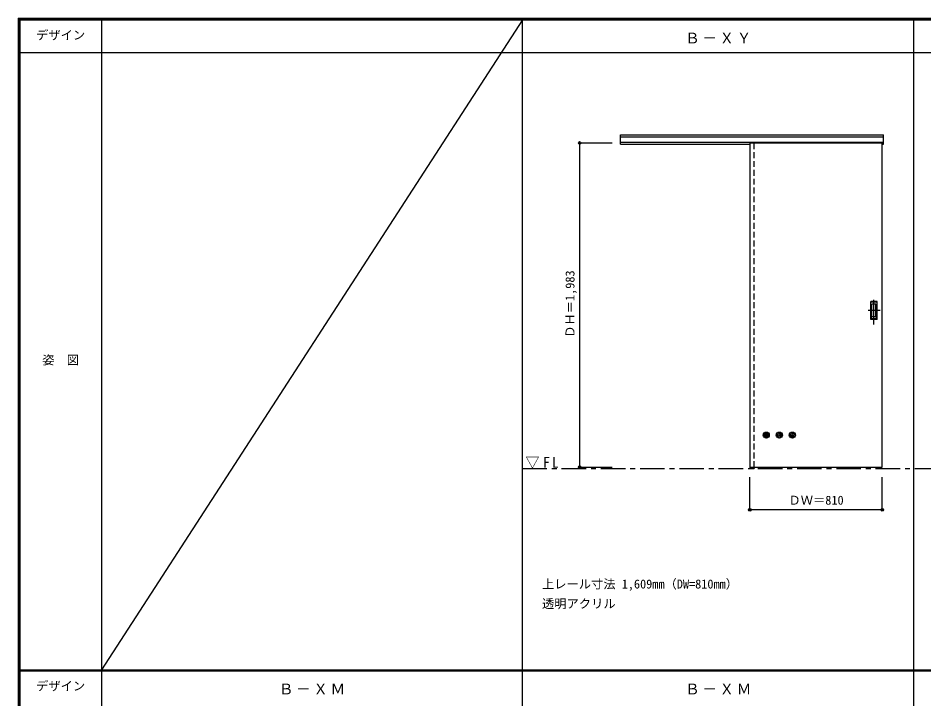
# Model space of a CAD drawing. Units: millimetres, scale not verified. Extents: x -6000 to 5700, y -4307 to 4260.
# Drawn here: x -6000 to -461, y 12 to 4175 of the extents above; entities that cross this region are included whole.
import ezdxf
from ezdxf.enums import TextEntityAlignment as Align

# ---------------------------------------------------------------- set-up
doc = ezdxf.new("R2010")
doc.units = ezdxf.units.MM
doc.header["$LTSCALE"] = 30
doc.header["$PDMODE"] = 32
doc.header["$PDSIZE"] = 15
doc.linetypes.add('CHAIN1', pattern=[8, 5, -1, 1, -1])
doc.linetypes.add('DASHED1', pattern=[1.8, 1.2, -0.6])
for name, color, linetype in [('0-1_通り芯', 7, 'CHAIN1'), ('0-2_扉', 3, 'Continuous'), ('0-3_仕上げ', 3, 'Continuous'), ('0-4_枠', 3, 'Continuous'), ('0-6_引手', 7, 'Continuous'), ('0-A_文字', 7, 'Continuous'), ('0-B_寸法', 4, 'Continuous'), ('0-C_ハッチ', 4, 'DASHED1'), ('F-1_枠', 6, 'Continuous'), ('F-A_文字', 7, 'Continuous')]:
    doc.layers.add(name, color=color, linetype=linetype)
doc.styles.add('ＭＳ ゴシック', font='')
doc.styles.get('ＭＳ ゴシック').set_extended_font_data('MS Gothic')

msp = doc.modelspace()

# ---------------------------------------------------------------- linework, layer by layer
at = {"layer": '0-1_通り芯'}
msp.add_line((-2916, 1420), (5690, 1420), dxfattribs=at)
at = {"layer": '0-2_扉', "color": 4, "linetype": 'DASHED1'}
msp.add_line((-1525, 3412), (-1525, 3408), dxfattribs=at)
at = {"layer": '0-2_扉'}
for q in [(-1525, 1429), (-715, 3412)]:
    msp.add_line((-1525, 3412), q, dxfattribs=at)
msp.add_lwpolyline([(-1525, 1429), (-715, 1429), (-715, 3412)], dxfattribs=at)
at = {"layer": '0-3_仕上げ'}
for centre in [(-1425, 1625.22), (-1345, 1625.22), (-1265, 1625.22)]:
    msp.add_circle(centre, 18.75, dxfattribs=at)
at = {"layer": '0-4_枠'}
for p, q in [((-2316, 3462), (-707, 3462)), ((-2316, 3405), (-2316, 3462)), ((-2316, 3449), (-707, 3449)), ((-2316, 3417), (-707, 3417)), ((-2316, 3405), (-1525, 3405)), ((-1526, 3417), (-1526, 1420)), ((-1498, 3412), (-1498, 3417)), ((-1526, 1420), (-1498, 1420)), ((-1498, 1429), (-1498, 1420))]:
    msp.add_line(p, q, dxfattribs=at)
at = {"layer": '0-4_枠', "color": 4, "linetype": 'DASHED1'}
msp.add_line((-1498, 1429), (-1498, 3412), dxfattribs=at)
at = {"layer": '0-4_枠'}
msp.add_lwpolyline([(-715, 3405), (-707, 3405), (-707, 3462)], dxfattribs=at)
at = {"layer": '0-6_引手'}
for p, q in [((-747, 2441.5), (-785, 2441.5)), ((-785, 2331.5), (-785, 2441.5)), ((-747, 2331.5), (-747, 2441.5)), ((-753.5, 2425.5), (-778.5, 2425.5)), ((-778.5, 2347.5), (-778.5, 2425.5)), ((-753.5, 2347.5), (-753.5, 2425.5)), ((-747, 2331.5), (-785, 2331.5)), ((-753.5, 2347.5), (-778.5, 2347.5))]:
    msp.add_line(p, q, dxfattribs=at)
at = {"layer": '0-6_引手', "linetype": 'DASHED1'}
for p, q in [((-782, 2335.5), (-782, 2437.5)), ((-750, 2335.5), (-782, 2335.5))]:
    msp.add_line(p, q, dxfattribs=at)
at = {"layer": '0-6_引手', "linetype": 'CHAIN1'}
for p, q in [((-766, 2301.27), (-766, 2472.12)), ((-727.93, 2386.5), (-800.44, 2386.5))]:
    msp.add_line(p, q, dxfattribs=at)
at = {"layer": '0-6_引手', "linetype": 'DASHED1'}
msp.add_lwpolyline([(-750, 2335.5), (-750, 2437.5), (-782, 2437.5)], dxfattribs=at)
at = {"layer": '0-B_寸法'}
for p, q in [((-2566, 3412), (-2566, 1429)), ((-2566, 3412), (-2366, 3412)), ((-2566, 1429), (-2366, 1429)), ((-1525, 1168), (-1525, 1368)), ((-715, 1168), (-715, 1368)), ((-715, 1168), (-1525, 1168))]:
    msp.add_line(p, q, dxfattribs=at)
at = {"layer": '0-B_寸法', "color": 7}
for p in [(-2566, 3412), (-2566, 1429), (-1525, 1168), (-715, 1168)]:
    msp.add_point(p, dxfattribs=at)
at = {"layer": '0-C_ハッチ'}
for p, q in [((-1421.04, 1606.89), (-1443.33, 1629.18)), ((-1431.79, 1607.74), (-1442.48, 1618.43)), ((-1414.16, 1609.92), (-1440.3, 1636.05)), ((-1409.31, 1614.96), (-1435.26, 1640.91)), ((-1406.52, 1622.07), (-1428.15, 1643.7)), ((-1408.31, 1633.76), (-1416.46, 1641.91)), ((-1341.04, 1606.89), (-1363.33, 1629.18)), ((-1351.79, 1607.74), (-1362.48, 1618.43)), ((-1334.16, 1609.92), (-1360.3, 1636.05)), ((-1329.31, 1614.96), (-1355.26, 1640.91)), ((-1326.52, 1622.07), (-1348.15, 1643.7)), ((-1328.31, 1633.76), (-1336.46, 1641.91)), ((-1261.04, 1606.89), (-1283.33, 1629.18)), ((-1271.79, 1607.74), (-1282.48, 1618.43)), ((-1254.16, 1609.92), (-1280.3, 1636.05)), ((-1249.31, 1614.96), (-1275.26, 1640.91)), ((-1246.52, 1622.07), (-1268.15, 1643.7)), ((-1248.31, 1633.76), (-1256.46, 1641.91))]:
    msp.add_line(p, q, dxfattribs=at)
at = {"layer": 'F-1_枠'}
for p, q in [((-6000, 4175), (5700, 4175)), ((-6000, 4175), (-6000, -4205)), ((-6000, 4170), (5700, 4170)), ((-6000, 4165), (5700, 4165)), ((-5995, 4175), (-5995, -4205)), ((-5990, 4175), (-5990, -4205)), ((-5490, 4175), (-5490, -3790)), ((-2916, -3790), (-2916, 4175)), ((-522, -3790), (-522, 4175)), ((-6000, 3965), (5700, 3965)), ((-6000, 190.5), (5700, 190.5)), ((-6000, 187.5), (5700, 187.5)), ((-6000, 184.5), (5700, 184.5))]:
    msp.add_line(p, q, dxfattribs=at)
at = {"layer": 'F-A_文字'}
msp.add_line((-2916, 4165), (-5490, 190.5), dxfattribs=at)

# ---------------------------------------------------------------- texts
at = {"layer": '0-A_文字', "style": 'ＭＳ ゴシック'}
for s, p in [('上レール寸法 1,609mm（DW=810mm）', (-2796, 670.5)), ('透明アクリル', (-2796, 550.5))]:
    msp.add_text(s, height=54.99, dxfattribs=at).set_placement(p, align=Align.BOTTOM_LEFT)
at = {"layer": '0-A_文字', "char_height": 65.98, "attachment_point": 7, "style": 'ＭＳ ゴシック'}
for s, insert in [('\\T1.17;Ｂ－ＸＹ', (-1921.5, 4020)), ('\\T1.26;\\W0.95;▽FL', (-2897.25, 1420)), ('\\T1.17;Ｂ－ＸＭ', (-4405.5, 39.5)), ('\\T1.17;Ｂ－ＸＭ', (-1921.5, 39.5))]:
    msp.add_mtext(s, dxfattribs=dict(at, insert=insert))
at = {"layer": '0-B_寸法', "color": 7, "style": 'ＭＳ ゴシック'}
msp.add_text('ＤＨ＝1,983', height=54.99, rotation=90, dxfattribs=at).set_placement((-2581, 2220.25), align=Align.BOTTOM_LEFT)
msp.add_text('ＤＷ＝810', height=54.99, dxfattribs=at).set_placement((-1288.75, 1183), align=Align.BOTTOM_LEFT)
at = {"layer": 'F-A_文字', "style": 'ＭＳ ゴシック'}
for s, p in [('デザイン', (-5890, 4027.5)), ('姿\u3000図', (-5852.5, 2040.25)), ('デザイン', (-5890, 47))]:
    msp.add_text(s, height=54.99, dxfattribs=at).set_placement(p, align=Align.BOTTOM_LEFT)

doc.saveas('drawing.dxf')
